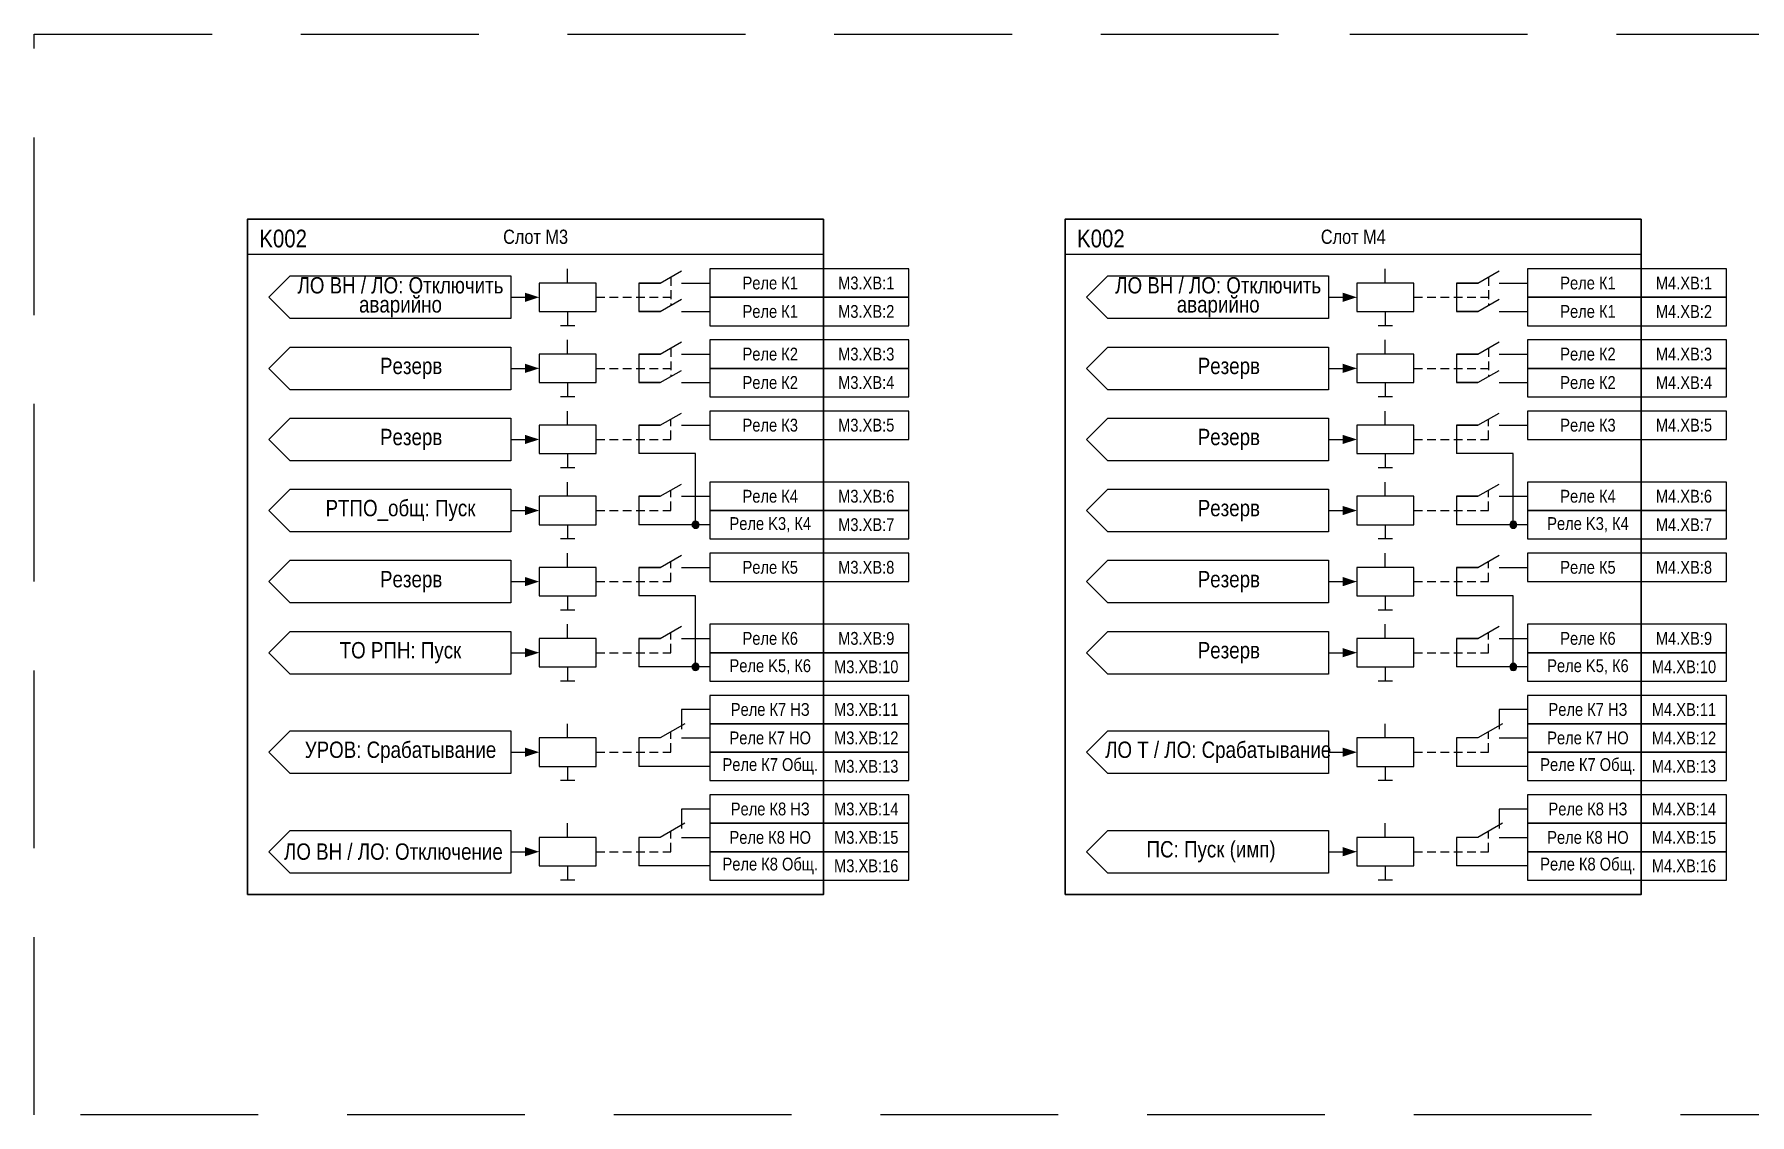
# Model space of a CAD drawing. Header units: millimetres. Extents: x 1657 to 5785, y -558 to 1129.
# Drawn here: x 4344 to 4585.2, y 350 to 502 of the extents above; entities that cross this region are included whole.
import ezdxf
from ezdxf.enums import TextEntityAlignment as Align

# ---------------------------------------------------------------- set-up
doc = ezdxf.new("R2010")
doc.units = ezdxf.units.MM
doc.linetypes.add('штриховая2', pattern=[0.375, 0.25, -0.125])
doc.layers.add('_ОРЗ_0.3', color=7, linetype='Continuous', lineweight=30)
doc.layers.add('TEXT', color=7, linetype='Continuous', lineweight=25)
doc.layers.add('Основная', color=7, linetype='Continuous')
doc.styles.add('1.8_Gost_RD', font='ARIALN.TTF', dxfattribs={"height": 1.8})
doc.styles.add('2.5_Gost_RD', font='ARIALN.TTF', dxfattribs={"height": 2.5})
doc.styles.add('2.5_ISOCPEUR', font='isocpeur.ttf', dxfattribs={"width": 0.9, "height": 2.5})

# ---------------------------------------------------------------- blocks, each defined once
blk = doc.blocks.new('*U98')
at = {"layer": 'Основная', "color": 0}
blk.add_line((0, 0), (6, 3.43), dxfattribs=at)
blk = doc.blocks.new('*U109')
at = {"layer": 'Основная', "color": 0}
for p, q in [((-3, 0), (-9, 0)), ((9, 0), (3, 0))]:
    blk.add_line(p, q, dxfattribs=at)
at = {"layer": 'Основная', "ltscale": 0.25, "xscale": -1}
blk.add_blockref('*U98', (3, 0), dxfattribs=at)
at = {"layer": 'Основная', "style": '2.5_ISOCPEUR'}
for tag, p in [('ОУ', (-2, 10)), ('В1', (-14, 6)), ('В2', (-6, 4))]:
    blk.add_attdef(tag, text='', height=2.5, dxfattribs=at).set_placement(p, align=Align.MIDDLE_CENTER)
blk = doc.blocks.new('Точка')
at = {"ltscale": 100}
h = blk.add_hatch(color=256, dxfattribs=at)
h.dxf.hatch_style = 1
edge = h.paths.add_edge_path()
edge.add_arc((0, 0), 0.5, 0, 360)
blk.add_circle((0, 0), 0.5, dxfattribs=at)
blk = doc.blocks.new('*U114')
at = {"ltscale": 0.25}
blk.add_line((0, 0), (3, 0), dxfattribs=at)
blk.add_lwpolyline([(2, 0, 1.3, 0, 0), (4, 0, 0, 0, 0)], format="xyseb", dxfattribs=at)

msp = doc.modelspace()

# ---------------------------------------------------------------- linework, layer by layer
at = {"ltscale": 100}
for p, q in [((4419, 467), (4419, 469)), ((4534, 467), (4534, 469)), ((4432, 467), (4429, 467)), ((4438, 467), (4439, 467)), ((4547, 467), (4544, 467)), ((4553, 467), (4554, 467)), ((4420, 461), (4418, 461)), ((4419, 463), (4419, 461)), ((4432, 463), (4429, 463)), ((4438, 463), (4439, 463)), ((4535, 461), (4533, 461)), ((4534, 463), (4534, 461)), ((4547, 463), (4544, 463)), ((4553, 463), (4554, 463)), ((4419, 457), (4419, 459)), ((4534, 457), (4534, 459)), ((4432, 457), (4429, 457)), ((4438, 457), (4439, 457)), ((4547, 457), (4544, 457)), ((4553, 457), (4554, 457)), ((4419, 453), (4419, 451)), ((4432, 453), (4429, 453)), ((4438, 453), (4439, 453)), ((4534, 453), (4534, 451)), ((4547, 453), (4544, 453)), ((4553, 453), (4554, 453)), ((4420, 451), (4418, 451)), ((4419, 447), (4419, 449)), ((4535, 451), (4533, 451)), ((4534, 447), (4534, 449)), ((4432, 447), (4429, 447)), ((4438, 447), (4439, 447)), ((4547, 447), (4544, 447)), ((4553, 447), (4554, 447)), ((4419, 443), (4419, 441)), ((4437, 443), (4429, 443)), ((4534, 443), (4534, 441)), ((4552, 443), (4544, 443)), ((4420, 441), (4418, 441)), ((4535, 441), (4533, 441)), ((4419, 437), (4419, 439)), ((4432, 437), (4429, 437)), ((4438, 437), (4439, 437)), ((4534, 437), (4534, 439)), ((4547, 437), (4544, 437)), ((4553, 437), (4554, 437)), ((4419, 433), (4419, 431)), ((4439, 433), (4429, 433)), ((4534, 433), (4534, 431)), ((4554, 433), (4544, 433)), ((4420, 431), (4418, 431)), ((4535, 431), (4533, 431)), ((4419, 427), (4419, 429)), ((4534, 427), (4534, 429)), ((4432, 427), (4429, 427)), ((4438, 427), (4439, 427)), ((4547, 427), (4544, 427)), ((4553, 427), (4554, 427)), ((4419, 423), (4419, 421)), ((4437, 423), (4429, 423)), ((4534, 423), (4534, 421)), ((4552, 423), (4544, 423)), ((4420, 421), (4418, 421)), ((4535, 421), (4533, 421)), ((4419, 417), (4419, 419)), ((4534, 417), (4534, 419)), ((4432, 417), (4429, 417)), ((4438, 417), (4439, 417)), ((4547, 417), (4544, 417)), ((4553, 417), (4554, 417)), ((4419, 413), (4419, 411)), ((4439, 413), (4429, 413)), ((4534, 413), (4534, 411)), ((4554, 413), (4544, 413)), ((4420, 411), (4418, 411)), ((4535, 411), (4533, 411)), ((4419, 403), (4419, 405)), ((4432, 403), (4429, 403)), ((4435, 403), (4439, 403)), ((4534, 403), (4534, 405)), ((4547, 403), (4544, 403)), ((4550, 403), (4554, 403)), ((4419, 399), (4419, 397)), ((4439, 399), (4429, 399)), ((4534, 399), (4534, 397)), ((4554, 399), (4544, 399)), ((4420, 397), (4418, 397)), ((4535, 397), (4533, 397)), ((4419, 389), (4419, 391)), ((4534, 389), (4534, 391)), ((4432, 389), (4429, 389)), ((4435, 389), (4439, 389)), ((4547, 389), (4544, 389)), ((4550, 389), (4554, 389)), ((4419, 385), (4419, 383)), ((4439, 385), (4429, 385)), ((4534, 385), (4534, 383)), ((4554, 385), (4544, 385)), ((4420, 383), (4418, 383)), ((4535, 383), (4533, 383))]:
    msp.add_line(p, q, dxfattribs=at)
at = {"linetype": 'штриховая2', "ltscale": 100}
msp.add_lwpolyline([(4344, 502), (4529, 502), (4713, 502), (4713, 350), (4344, 350)], close=True, dxfattribs=at)
at = {"ltscale": 100}
for points in [[(4455, 471), (4374, 471)], [(4570, 471), (4489, 471)], [(4429, 467), (4429, 463)], [(4544, 467), (4544, 463)], [(4429, 457), (4429, 453)], [(4544, 457), (4544, 453)], [(4429, 447), (4429, 443)], [(4544, 447), (4544, 443)], [(4437, 433), (4437, 443)], [(4552, 433), (4552, 443)], [(4429, 437), (4429, 433)], [(4544, 437), (4544, 433)], [(4429, 427), (4429, 423)], [(4544, 427), (4544, 423)], [(4437, 413), (4437, 423)], [(4552, 413), (4552, 423)], [(4429, 417), (4429, 413)], [(4544, 417), (4544, 413)], [(4439, 407), (4435, 407), (4435, 404.25)], [(4554, 407), (4550, 407), (4550, 404.25)], [(4429, 403), (4429, 399)], [(4435.5, 405), (4432, 403)], [(4544, 403), (4544, 399)], [(4550.5, 405), (4547, 403)], [(4435.5, 391), (4432, 389)], [(4439, 393), (4435, 393), (4435, 390.25)], [(4550.5, 391), (4547, 389)], [(4554, 393), (4550, 393), (4550, 390.25)], [(4429, 389), (4429, 385)], [(4544, 389), (4544, 385)]]:
    msp.add_lwpolyline(points, dxfattribs=at)
for points in [[(4455, 469), (4439, 469), (4439, 465), (4455, 465)], [(4467, 469), (4455, 469), (4455, 465), (4467, 465)], [(4570, 469), (4554, 469), (4554, 465), (4570, 465)], [(4582, 469), (4570, 469), (4570, 465), (4582, 465)], [(4423, 467), (4415, 467), (4415, 463), (4423, 463)], [(4538, 467), (4530, 467), (4530, 463), (4538, 463)], [(4455, 465), (4439, 465), (4439, 461), (4455, 461)], [(4467, 465), (4455, 465), (4455, 461), (4467, 461)], [(4570, 465), (4554, 465), (4554, 461), (4570, 461)], [(4582, 465), (4570, 465), (4570, 461), (4582, 461)], [(4455, 459), (4439, 459), (4439, 455), (4455, 455)], [(4467, 459), (4455, 459), (4455, 455), (4467, 455)], [(4570, 459), (4554, 459), (4554, 455), (4570, 455)], [(4582, 459), (4570, 459), (4570, 455), (4582, 455)], [(4423, 457), (4415, 457), (4415, 453), (4423, 453)], [(4538, 457), (4530, 457), (4530, 453), (4538, 453)], [(4455, 455), (4439, 455), (4439, 451), (4455, 451)], [(4467, 455), (4455, 455), (4455, 451), (4467, 451)], [(4570, 455), (4554, 455), (4554, 451), (4570, 451)], [(4582, 455), (4570, 455), (4570, 451), (4582, 451)], [(4455, 449), (4439, 449), (4439, 445), (4455, 445)], [(4467, 449), (4455, 449), (4455, 445), (4467, 445)], [(4570, 449), (4554, 449), (4554, 445), (4570, 445)], [(4582, 449), (4570, 449), (4570, 445), (4582, 445)], [(4423, 447), (4415, 447), (4415, 443), (4423, 443)], [(4538, 447), (4530, 447), (4530, 443), (4538, 443)], [(4423, 437), (4415, 437), (4415, 433), (4423, 433)], [(4455, 439), (4439, 439), (4439, 435), (4455, 435)], [(4467, 439), (4455, 439), (4455, 435), (4467, 435)], [(4538, 437), (4530, 437), (4530, 433), (4538, 433)], [(4570, 439), (4554, 439), (4554, 435), (4570, 435)], [(4582, 439), (4570, 439), (4570, 435), (4582, 435)], [(4455, 435), (4439, 435), (4439, 431), (4455, 431)], [(4467, 435), (4455, 435), (4455, 431), (4467, 431)], [(4570, 435), (4554, 435), (4554, 431), (4570, 431)], [(4582, 435), (4570, 435), (4570, 431), (4582, 431)], [(4455, 429), (4439, 429), (4439, 425), (4455, 425)], [(4467, 429), (4455, 429), (4455, 425), (4467, 425)], [(4570, 429), (4554, 429), (4554, 425), (4570, 425)], [(4582, 429), (4570, 429), (4570, 425), (4582, 425)], [(4423, 427), (4415, 427), (4415, 423), (4423, 423)], [(4538, 427), (4530, 427), (4530, 423), (4538, 423)], [(4455, 419), (4439, 419), (4439, 415), (4455, 415)], [(4467, 419), (4455, 419), (4455, 415), (4467, 415)], [(4570, 419), (4554, 419), (4554, 415), (4570, 415)], [(4582, 419), (4570, 419), (4570, 415), (4582, 415)], [(4423, 417), (4415, 417), (4415, 413), (4423, 413)], [(4455, 415), (4439, 415), (4439, 411), (4455, 411)], [(4467, 415), (4455, 415), (4455, 411), (4467, 411)], [(4538, 417), (4530, 417), (4530, 413), (4538, 413)], [(4570, 415), (4554, 415), (4554, 411), (4570, 411)], [(4582, 415), (4570, 415), (4570, 411), (4582, 411)], [(4455, 409), (4439, 409), (4439, 405), (4455, 405)], [(4467, 409), (4455, 409), (4455, 405), (4467, 405)], [(4570, 409), (4554, 409), (4554, 405), (4570, 405)], [(4582, 409), (4570, 409), (4570, 405), (4582, 405)], [(4380, 404), (4411, 404), (4411, 398), (4380, 398), (4377, 401)], [(4423, 403), (4415, 403), (4415, 399), (4423, 399)], [(4455, 405), (4439, 405), (4439, 401), (4455, 401)], [(4467, 405), (4455, 405), (4455, 401), (4467, 401)], [(4495, 404), (4526, 404), (4526, 398), (4495, 398), (4492, 401)], [(4538, 403), (4530, 403), (4530, 399), (4538, 399)], [(4570, 405), (4554, 405), (4554, 401), (4570, 401)], [(4582, 405), (4570, 405), (4570, 401), (4582, 401)], [(4455, 401), (4439, 401), (4439, 397), (4455, 397)], [(4467, 401), (4455, 401), (4455, 397), (4467, 397)], [(4570, 401), (4554, 401), (4554, 397), (4570, 397)], [(4582, 401), (4570, 401), (4570, 397), (4582, 397)], [(4455, 395), (4439, 395), (4439, 391), (4455, 391)], [(4467, 395), (4455, 395), (4455, 391), (4467, 391)], [(4570, 395), (4554, 395), (4554, 391), (4570, 391)], [(4582, 395), (4570, 395), (4570, 391), (4582, 391)], [(4455, 391), (4439, 391), (4439, 387), (4455, 387)], [(4467, 391), (4455, 391), (4455, 387), (4467, 387)], [(4570, 391), (4554, 391), (4554, 387), (4570, 387)], [(4582, 391), (4570, 391), (4570, 387), (4582, 387)], [(4423, 389), (4415, 389), (4415, 385), (4423, 385)], [(4538, 389), (4530, 389), (4530, 385), (4538, 385)], [(4455, 387), (4439, 387), (4439, 383), (4455, 383)], [(4467, 387), (4455, 387), (4455, 383), (4467, 383)], [(4570, 387), (4554, 387), (4554, 383), (4570, 383)], [(4582, 387), (4570, 387), (4570, 383), (4582, 383)]]:
    msp.add_lwpolyline(points, close=True, dxfattribs=at)
at = {"linetype": 'штриховая2', "ltscale": 5}
for points in [[(4433.5, 467.86), (4433.5, 463.86)], [(4548.5, 467.86), (4548.5, 463.86)], [(4423, 465), (4433.5, 465)], [(4538, 465), (4548.5, 465)], [(4433.5, 457.86), (4433.5, 453.86)], [(4548.5, 457.86), (4548.5, 453.86)], [(4423, 455), (4433.5, 455)], [(4538, 455), (4548.5, 455)], [(4423, 445), (4433.5, 445), (4433.5, 447.86)], [(4538, 445), (4548.5, 445), (4548.5, 447.86)], [(4423, 435), (4433.5, 435), (4433.5, 437.86)], [(4538, 435), (4548.5, 435), (4548.5, 437.86)], [(4423, 425), (4433.5, 425), (4433.5, 427.86)], [(4538, 425), (4548.5, 425), (4548.5, 427.86)], [(4423, 415), (4433.5, 415), (4433.5, 417.86)], [(4538, 415), (4548.5, 415), (4548.5, 417.86)], [(4423, 401), (4433.5, 401), (4433.5, 403.86)], [(4538, 401), (4548.5, 401), (4548.5, 403.86)], [(4423, 387), (4433.5, 387), (4433.5, 389.86)], [(4538, 387), (4548.5, 387), (4548.5, 389.86)]]:
    msp.add_lwpolyline(points, dxfattribs=at)
at = {"layer": '_ОРЗ_0.3', "ltscale": 100}
for points in [[(4455, 476), (4374, 476), (4374, 381), (4455, 381)], [(4570, 476), (4489, 476), (4489, 381), (4570, 381)]]:
    msp.add_lwpolyline(points, close=True, dxfattribs=at)
at = {"layer": 'Основная', "ltscale": 100}
for points in [[(4411, 468), (4411, 462), (4380, 462), (4377, 465), (4380, 468)], [(4526, 468), (4526, 462), (4495, 462), (4492, 465), (4495, 468)], [(4411, 458), (4411, 452), (4380, 452), (4377, 455), (4380, 458)], [(4526, 458), (4526, 452), (4495, 452), (4492, 455), (4495, 458)], [(4411, 448), (4411, 442), (4380, 442), (4377, 445), (4380, 448)], [(4526, 448), (4526, 442), (4495, 442), (4492, 445), (4495, 448)], [(4411, 438), (4411, 432), (4380, 432), (4377, 435), (4380, 438)], [(4526, 438), (4526, 432), (4495, 432), (4492, 435), (4495, 438)], [(4411, 428), (4411, 422), (4380, 422), (4377, 425), (4380, 428)], [(4526, 428), (4526, 422), (4495, 422), (4492, 425), (4495, 428)], [(4411, 418), (4411, 412), (4380, 412), (4377, 415), (4380, 418)], [(4526, 418), (4526, 412), (4495, 412), (4492, 415), (4495, 418)], [(4411, 390), (4411, 384), (4380, 384), (4377, 387), (4380, 390)], [(4526, 390), (4526, 384), (4495, 384), (4492, 387), (4495, 390)]]:
    msp.add_lwpolyline(points, close=True, dxfattribs=at)

# ---------------------------------------------------------------- block references
at = {"ltscale": 0.35}
for p in [(4411, 465), (4526, 465), (4411, 455), (4526, 455), (4411, 445), (4526, 445), (4411, 435), (4526, 435), (4411, 425), (4526, 425), (4411, 415), (4526, 415), (4411, 401), (4526, 401), (4411, 387), (4526, 387)]:
    msp.add_blockref('*U114', p, dxfattribs=at)
at = {"ltscale": 100, "xscale": -1}
for p in [(4437, 433), (4552, 433), (4437, 413), (4552, 413)]:
    msp.add_blockref('Точка', p, dxfattribs=at)
at = {"layer": 'Основная', "ltscale": 0.25, "xscale": -0.5, "yscale": 0.5, "zscale": 0.5}
for p in [(4433.5, 467), (4548.5, 467), (4433.5, 463), (4548.5, 463), (4433.5, 457), (4548.5, 457), (4433.5, 453), (4548.5, 453), (4433.5, 447), (4548.5, 447), (4433.5, 437), (4548.5, 437), (4433.5, 427), (4548.5, 427), (4433.5, 417), (4548.5, 417)]:
    msp.add_blockref('*U109', p, dxfattribs=at)

# ---------------------------------------------------------------- texts
at = {"ltscale": 100, "attachment_point": 5}
for s, insert, char_height, width, style in [('K002', (4379, 473.25), 2.5, 10, '2.5_Gost_RD'), ('Слот М3', (4414.5, 473.5), 2, 81, '1.8_Gost_RD'), ('K002', (4494, 473.25), 2.5, 10, '2.5_Gost_RD'), ('Слот М4', (4529.5, 473.5), 2, 81, '1.8_Gost_RD'), ('\\pxi0.55556,qc;Реле К1', (4447, 467), 1.8, 16, '1.8_Gost_RD'), ('М3.XB:1', (4461, 467), 1.8, 10, '1.8_Gost_RD'), ('\\pxi0.55556,qc;Реле К1', (4562, 467), 1.8, 16, '1.8_Gost_RD'), ('М4.XB:1', (4576, 467), 1.8, 10, '1.8_Gost_RD'), ('\\pxi0.55556,qc;Реле К1', (4447, 463), 1.8, 16, '1.8_Gost_RD'), ('М3.XB:2', (4461, 463), 1.8, 10, '1.8_Gost_RD'), ('\\pxi0.55556,qc;Реле К1', (4562, 463), 1.8, 16, '1.8_Gost_RD'), ('М4.XB:2', (4576, 463), 1.8, 10, '1.8_Gost_RD'), ('\\pxsm0.7;Резерв', (4397, 455), 2.3, 28, '2.5_Gost_RD'), ('\\pxi0.55556,qc;Реле К2', (4447, 457), 1.8, 16, '1.8_Gost_RD'), ('М3.XB:3', (4461, 457), 1.8, 10, '1.8_Gost_RD'), ('\\pxsm0.7;Резерв', (4512, 455), 2.3, 28, '2.5_Gost_RD'), ('\\pxi0.55556,qc;Реле К2', (4562, 457), 1.8, 16, '1.8_Gost_RD'), ('М4.XB:3', (4576, 457), 1.8, 10, '1.8_Gost_RD'), ('\\pxi0.55556,qc;Реле К2', (4447, 453), 1.8, 16, '1.8_Gost_RD'), ('М3.XB:4', (4461, 453), 1.8, 10, '1.8_Gost_RD'), ('\\pxi0.55556,qc;Реле К2', (4562, 453), 1.8, 16, '1.8_Gost_RD'), ('М4.XB:4', (4576, 453), 1.8, 10, '1.8_Gost_RD'), ('\\pxsm0.7;Резерв', (4397, 445), 2.3, 28, '2.5_Gost_RD'), ('\\pxi0.55556,qc;Реле К3', (4447, 447), 1.8, 16, '1.8_Gost_RD'), ('М3.XB:5', (4461, 447), 1.8, 10, '1.8_Gost_RD'), ('\\pxsm0.7;Резерв', (4512, 445), 2.3, 28, '2.5_Gost_RD'), ('\\pxi0.55556,qc;Реле К3', (4562, 447), 1.8, 16, '1.8_Gost_RD'), ('М4.XB:5', (4576, 447), 1.8, 10, '1.8_Gost_RD'), ('\\pxi0.55556,qc;Реле К4', (4447, 437), 1.8, 16, '1.8_Gost_RD'), ('М3.XB:6', (4461, 437), 1.8, 10, '1.8_Gost_RD'), ('\\pxi0.55556,qc;Реле К4', (4562, 437), 1.8, 16, '1.8_Gost_RD'), ('М4.XB:6', (4576, 437), 1.8, 10, '1.8_Gost_RD'), ('\\pxsm0.7;РТПО_общ: Пуск', (4395.5, 435), 2.3, 31, '2.5_Gost_RD'), ('\\pxsm0.7;Резерв', (4512, 435), 2.3, 28, '2.5_Gost_RD'), ('\\pxi0.55556,qc;Реле K3, К4', (4447, 433), 1.8, 16, '1.8_Gost_RD'), ('М3.XB:7', (4461, 433), 1.8, 10, '1.8_Gost_RD'), ('\\pxi0.55556,qc;Реле K3, К4', (4562, 433), 1.8, 16, '1.8_Gost_RD'), ('М4.XB:7', (4576, 433), 1.8, 10, '1.8_Gost_RD'), ('\\pxi0.55556,qc;Реле К5', (4447, 427), 1.8, 16, '1.8_Gost_RD'), ('М3.XB:8', (4461, 427), 1.8, 10, '1.8_Gost_RD'), ('\\pxi0.55556,qc;Реле К5', (4562, 427), 1.8, 16, '1.8_Gost_RD'), ('М4.XB:8', (4576, 427), 1.8, 10, '1.8_Gost_RD'), ('\\pxsm0.7;Резерв', (4397, 425), 2.3, 28, '2.5_Gost_RD'), ('\\pxsm0.7;Резерв', (4512, 425), 2.3, 28, '2.5_Gost_RD'), ('\\pxi0.55556,qc;Реле К6', (4447, 417), 1.8, 16, '1.8_Gost_RD'), ('М3.XB:9', (4461, 417), 1.8, 10, '1.8_Gost_RD'), ('\\pxi0.55556,qc;Реле К6', (4562, 417), 1.8, 16, '1.8_Gost_RD'), ('М4.XB:9', (4576, 417), 1.8, 10, '1.8_Gost_RD'), ('\\pxsm0.7;ТО РПН: Пуск', (4395.5, 415), 2.3, 31, '2.5_Gost_RD'), ('\\pxsm0.7;Резерв', (4512, 415), 2.3, 28, '2.5_Gost_RD'), ('\\pxi0.55556,qc;Реле K5, К6', (4447, 413), 1.8, 16, '1.8_Gost_RD'), ('М3.XB:10', (4461, 413), 1.8, 10, '1.8_Gost_RD'), ('\\pxi0.55556,qc;Реле K5, К6', (4562, 413), 1.8, 16, '1.8_Gost_RD'), ('М4.XB:10', (4576, 413), 1.8, 10, '1.8_Gost_RD'), ('\\pxi0.55556,qc;Реле К7 НЗ', (4447, 407), 1.8, 16, '1.8_Gost_RD'), ('М3.XB:11', (4461, 407), 1.8, 10, '1.8_Gost_RD'), ('\\pxi0.55556,qc;Реле К7 НЗ', (4562, 407), 1.8, 16, '1.8_Gost_RD'), ('М4.XB:11', (4576, 407), 1.8, 10, '1.8_Gost_RD'), ('\\pxi0.55556,qc;Реле К7 НО', (4447, 403), 1.8, 16, '1.8_Gost_RD'), ('М3.XB:12', (4461, 403), 1.8, 10, '1.8_Gost_RD'), ('\\pxi0.55556,qc;Реле К7 НО', (4562, 403), 1.8, 16, '1.8_Gost_RD'), ('М4.XB:12', (4576, 403), 1.8, 10, '1.8_Gost_RD'), ('\\pxi0.55556,qc;Реле К7 Общ.', (4447, 399), 1.8, 16, '1.8_Gost_RD'), ('М3.XB:13', (4461, 399), 1.8, 10, '1.8_Gost_RD'), ('\\pxi0.55556,qc;Реле К7 Общ.', (4562, 399), 1.8, 16, '1.8_Gost_RD'), ('М4.XB:13', (4576, 399), 1.8, 10, '1.8_Gost_RD'), ('\\pxi0.55556,qc;Реле К8 НЗ', (4447, 393), 1.8, 16, '1.8_Gost_RD'), ('М3.XB:14', (4461, 393), 1.8, 10, '1.8_Gost_RD'), ('\\pxi0.55556,qc;Реле К8 НЗ', (4562, 393), 1.8, 16, '1.8_Gost_RD'), ('М4.XB:14', (4576, 393), 1.8, 10, '1.8_Gost_RD'), ('\\pxi0.55556,qc;Реле К8 НО', (4447, 389), 1.8, 16, '1.8_Gost_RD'), ('М3.XB:15', (4461, 389), 1.8, 10, '1.8_Gost_RD'), ('\\pxi0.55556,qc;Реле К8 НО', (4562, 389), 1.8, 16, '1.8_Gost_RD'), ('М4.XB:15', (4576, 389), 1.8, 10, '1.8_Gost_RD'), ('\\pxi0.55556,qc;Реле К8 Общ.', (4447, 385), 1.8, 16, '1.8_Gost_RD'), ('\\pxi0.55556,qc;Реле К8 Общ.', (4562, 385), 1.8, 16, '1.8_Gost_RD'), ('М3.XB:16', (4461, 385), 1.8, 10, '1.8_Gost_RD'), ('М4.XB:16', (4576, 385), 1.8, 10, '1.8_Gost_RD')]:
    msp.add_mtext(s, dxfattribs=dict(at, insert=insert, char_height=char_height, width=width, style=style))
at = {"color": 0, "ltscale": 100, "insert": (4395.5, 401), "char_height": 2.3, "width": 31, "attachment_point": 5, "style": '2.5_Gost_RD'}
msp.add_mtext('{\\C256;УРОВ: Срабатывание}', dxfattribs=at)
at = {"layer": 'TEXT', "ltscale": 100, "char_height": 2.3, "attachment_point": 5, "style": '2.5_Gost_RD'}
for s, insert, width in [('\\pxsm0.7;ЛО ВН / ЛО: Отключить аварийно', (4395.5, 465), 32.7284), ('\\pxsm0.7;ЛО ВН / ЛО: Отключить аварийно', (4510.5, 465), 32.7284), ('\\pxsm0.7;ЛО Т / ЛО: Срабатывание', (4510.5, 401), 31), ('\\pxsm0.7;ПС: Пуск (имп)', (4509.5, 387), 31), ('\\pxsm0.7;ЛО ВН / ЛО: Отключение', (4394.5, 387), 31)]:
    msp.add_mtext(s, dxfattribs=dict(at, insert=insert, width=width))

doc.saveas('drawing.dxf')
